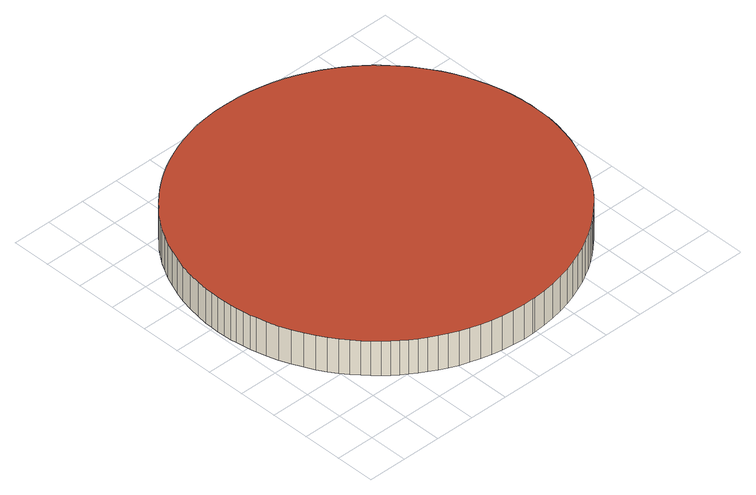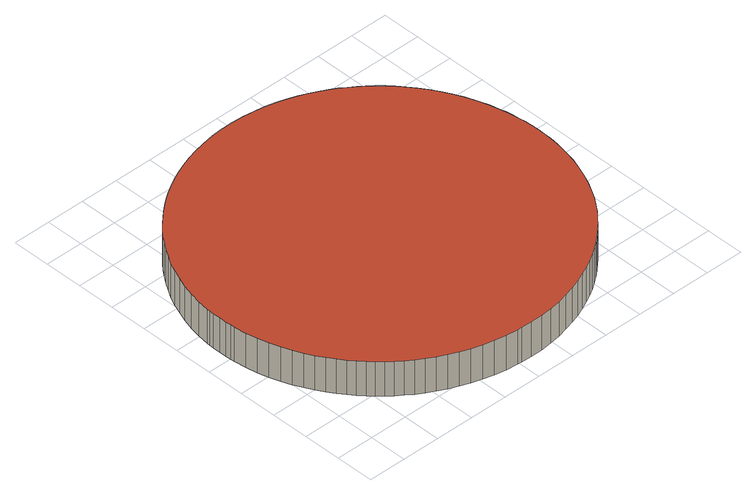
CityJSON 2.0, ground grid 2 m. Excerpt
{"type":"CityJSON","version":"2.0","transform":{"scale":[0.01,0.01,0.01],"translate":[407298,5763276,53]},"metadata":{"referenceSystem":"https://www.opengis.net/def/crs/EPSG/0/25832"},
"CityObjects":{
"building1":{"type":"Building","attributes":{"Gemeindeschluessel":"05515000","Geometrietyp2DReferenz":"3000","function":"51003_1201","roofType":"1000","measuredHeight":1.91},"geometry":[{"type":"Solid","lod":"2","boundaries":[[[[0,1,2,3]],[[4,5,1,0]],[[6,7,5,4]],[[8,9,7,6]],[[10,11,9,8]],[[12,13,11,10]],[[14,15,13,12]],[[16,17,15,14]],[[18,19,17,16]],[[20,21,19,18]],[[22,23,21,20]],[[24,25,23,22]],[[26,27,25,24]],[[28,29,27,26]],[[30,31,29,28]],[[32,33,31,30]],[[34,35,33,32]],[[36,37,35,34]],[[38,39,37,36]],[[40,41,39,38]],[[42,43,41,40]],[[44,45,43,42]],[[46,47,45,44]],[[48,49,47,46]],[[50,51,49,48]],[[52,53,51,50]],[[54,55,53,52]],[[56,57,55,54]],[[58,59,57,56]],[[60,61,59,58]],[[62,63,61,60]],[[64,65,63,62]],[[66,67,65,64]],[[68,69,67,66]],[[70,71,69,68]],[[72,73,71,70]],[[74,75,73,72]],[[76,77,75,74]],[[78,79,77,76]],[[80,81,79,78]],[[82,83,81,80]],[[84,85,83,82]],[[86,87,85,84]],[[88,89,87,86]],[[90,91,89,88]],[[92,93,91,90]],[[94,95,93,92]],[[96,97,95,94]],[[98,99,97,96]],[[100,101,99,98]],[[102,103,101,100]],[[104,105,103,102]],[[106,107,105,104]],[[108,109,107,106]],[[110,111,109,108]],[[112,113,111,110]],[[114,115,113,112]],[[116,117,115,114]],[[118,119,117,116]],[[120,121,119,118]],[[122,123,121,120]],[[124,125,123,122]],[[126,127,125,124]],[[128,129,127,126]],[[130,131,129,128]],[[132,133,131,130]],[[134,135,133,132]],[[136,137,135,134]],[[138,139,137,136]],[[140,141,139,138]],[[142,143,141,140]],[[144,145,143,142]],[[146,147,145,144]],[[148,149,147,146]],[[150,151,149,148]],[[152,153,151,150]],[[154,155,153,152]],[[156,157,155,154]],[[158,159,157,156]],[[160,161,159,158]],[[162,163,161,160]],[[164,165,163,162]],[[166,167,165,164]],[[168,169,167,166]],[[170,171,169,168]],[[172,173,171,170]],[[174,175,173,172]],[[176,177,175,174]],[[178,179,177,176]],[[180,181,179,178]],[[182,183,181,180]],[[184,185,183,182]],[[186,187,185,184]],[[188,189,187,186]],[[190,191,189,188]],[[192,193,191,190]],[[194,195,193,192]],[[196,197,195,194]],[[198,199,197,196]],[[200,201,199,198]],[[202,203,201,200]],[[204,205,203,202]],[[206,207,205,204]],[[208,209,207,206]],[[210,211,209,208]],[[212,213,211,210]],[[214,215,213,212]],[[216,217,215,214]],[[218,219,217,216]],[[220,221,219,218]],[[222,223,221,220]],[[224,225,223,222]],[[226,227,225,224]],[[228,229,227,226]],[[230,231,229,228]],[[232,233,231,230]],[[234,235,233,232]],[[236,237,235,234]],[[238,239,237,236]],[[240,241,239,238]],[[242,243,241,240]],[[3,2,243,242]],[[240,238,236,234,232,230,228,226,224,222,220,218,216,214,212,210,208,206,204,202,200,198,196,194,192,190,188,186,184,182,180,178,176,174,172,170,168,166,164,162,160,158,156,154,152,150,148,146,144,142,140,138,136,134,132,130,128,126,124,122,120,118,116,114,112,110,108,106,104,102,100,98,96,94,92,90,88,86,84,82,80,78,76,74,72,70,68,66,64,62,60,58,56,54,52,50,48,46,44,42,40,38,36,34,32,30,28,26,24,22,20,18,16,14,12,10,8,6,4,0,3,242]],[[1,5,7,9,11,13,15,17,19,21,23,25,27,29,31,33,35,37,39,41,43,45,47,49,51,53,55,57,59,61,63,65,67,69,71,73,75,77,79,81,83,85,87,89,91,93,95,97,99,101,103,105,107,109,111,113,115,117,119,121,123,125,127,129,131,133,135,137,139,141,143,145,147,149,151,153,155,157,159,161,163,165,167,169,171,173,175,177,179,181,183,185,187,189,191,193,195,197,199,201,203,205,207,209,211,213,215,217,219,221,223,225,227,229,231,233,235,237,239,241,243,2]]]],"semantics":{"surfaces":[{"type":"WallSurface"},{"type":"RoofSurface"},{"type":"GroundSurface"}],"values":[[0,0,0,0,0,0,0,0,0,0,0,0,0,0,0,0,0,0,0,0,0,0,0,0,0,0,0,0,0,0,0,0,0,0,0,0,0,0,0,0,0,0,0,0,0,0,0,0,0,0,0,0,0,0,0,0,0,0,0,0,0,0,0,0,0,0,0,0,0,0,0,0,0,0,0,0,0,0,0,0,0,0,0,0,0,0,0,0,0,0,0,0,0,0,0,0,0,0,0,0,0,0,0,0,0,0,0,0,0,0,0,0,0,0,0,0,0,0,0,0,0,0,1,2]]}}]}
},
"vertices":[
[1872,857,230],[1872,857,39],[1873,868,39],[1873,868,230],[1863,795,230],[1863,795,39],[1850,735,230],[1850,735,39],[1835,679,230],[1835,679,39],[1816,626,230],[1816,626,39],[1796,575,230],[1796,575,39],[1773,528,230],[1773,528,39],[1748,484,230],[1748,484,39],[1723,443,230],[1723,443,39],[1696,405,230],[1696,405,39],[1669,370,230],[1669,370,39],[1641,337,230],[1641,337,39],[1613,307,230],[1613,307,39],[1585,280,230],[1585,280,39],[1556,253,230],[1556,253,39],[1524,227,230],[1524,227,39],[1490,201,230],[1490,201,39],[1454,176,230],[1454,176,39],[1414,152,230],[1414,152,39],[1372,129,230],[1372,129,39],[1326,107,230],[1326,107,39],[1278,87,230],[1278,87,39],[1227,69,230],[1227,69,39],[1172,54,230],[1172,54,39],[1115,42,230],[1115,42,39],[1055,33,230],[1055,33,39],[993,28,230],[993,28,39],[981,27,230],[981,27,39],[930,27,230],[930,27,39],[869,30,230],[869,30,39],[811,37,230],[811,37,39],[756,47,230],[756,47,39],[703,60,230],[703,60,39],[653,75,230],[653,75,39],[606,92,230],[606,92,39],[561,111,230],[561,111,39],[520,132,230],[520,132,39],[480,153,230],[480,153,39],[444,175,230],[444,175,39],[410,199,230],[410,199,39],[378,222,230],[378,222,39],[348,247,230],[348,247,39],[317,274,230],[317,274,39],[286,304,230],[286,304,39],[256,336,230],[256,336,39],[226,372,230],[226,372,39],[197,410,230],[197,410,39],[168,451,230],[168,451,39],[141,496,230],[141,496,39],[116,544,230],[116,544,39],[92,596,230],[92,596,39],[71,650,230],[71,650,39],[53,708,230],[53,708,39],[41,758,230],[41,758,39],[34,787,230],[34,787,39],[27,825,230],[27,825,39],[22,864,230],[22,864,39],[18,893,230],[18,893,39],[16,931,230],[16,931,39],[15,970,230],[15,970,39],[16,1009,230],[16,1009,39],[18,1046,230],[18,1046,39],[24,1101,230],[24,1101,39],[35,1162,230],[35,1162,39],[49,1221,230],[49,1221,39],[67,1276,230],[67,1276,39],[87,1328,230],[87,1328,39],[110,1377,230],[110,1377,39],[134,1423,230],[134,1423,39],[160,1466,230],[160,1466,39],[187,1505,230],[187,1505,39],[215,1542,230],[215,1542,39],[244,1575,230],[244,1575,39],[272,1606,230],[272,1606,39],[302,1635,230],[302,1635,39],[330,1661,230],[330,1661,39],[360,1685,230],[360,1685,39],[393,1710,230],[393,1710,39],[428,1734,230],[428,1734,39],[465,1757,230],[465,1757,39],[506,1779,230],[506,1779,39],[549,1800,230],[549,1800,39],[595,1819,230],[595,1819,39],[644,1836,230],[644,1836,39],[696,1851,230],[696,1851,39],[750,1864,230],[750,1864,39],[807,1873,230],[807,1873,39],[867,1879,230],[867,1879,39],[929,1880,230],[929,1880,39],[985,1878,230],[985,1878,39],[1007,1877,230],[1007,1877,39],[1069,1870,230],[1069,1870,39],[1129,1859,230],[1129,1859,39],[1186,1845,230],[1186,1845,39],[1240,1829,230],[1240,1829,39],[1291,1809,230],[1291,1809,39],[1339,1788,230],[1339,1788,39],[1384,1765,230],[1384,1765,39],[1426,1741,230],[1426,1741,39],[1466,1716,230],[1466,1716,39],[1502,1689,230],[1502,1689,39],[1536,1663,230],[1536,1663,39],[1567,1636,230],[1567,1636,39],[1596,1608,230],[1596,1608,39],[1623,1580,230],[1623,1580,39],[1651,1549,230],[1651,1549,39],[1678,1516,230],[1678,1516,39],[1704,1480,230],[1704,1480,39],[1730,1441,230],[1730,1441,39],[1755,1400,230],[1755,1400,39],[1779,1355,230],[1779,1355,39],[1801,1307,230],[1801,1307,39],[1820,1256,230],[1820,1256,39],[1838,1202,230],[1838,1202,39],[1853,1146,230],[1853,1146,39],[1864,1086,230],[1864,1086,39],[1872,1023,230],[1872,1023,39],[1873,1001,230],[1873,1001,39],[1875,974,230],[1875,974,39],[1875,935,230],[1875,935,39],[1874,895,230],[1874,895,39]
]}
